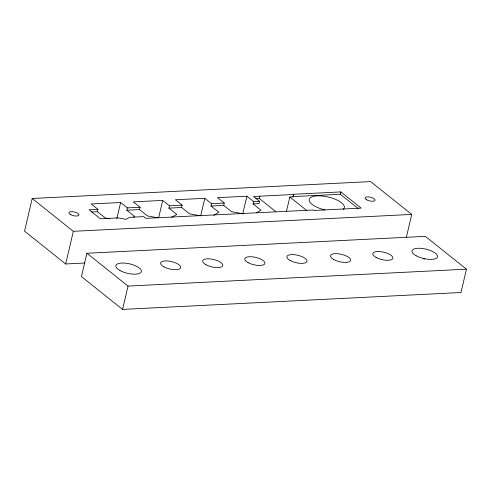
<?xml version="1.0" encoding="UTF-8"?>
<svg xmlns="http://www.w3.org/2000/svg" width="491" height="491" viewBox="0 0 491 491"><rect width="100%" height="100%" fill="white"/><g stroke="black" fill="none" stroke-linecap="round" stroke-linejoin="round"><path stroke-width="0.74" d="M406.339 237.435L411.74 214.42L370.619 181.59L32.21 198.487L24.55 231.144L65.665 263.974L84.808 263.023M65.665 263.974L73.331 231.316L32.21 198.487M86.919 253.252L81.451 276.58L122.566 309.41L460.975 292.513L466.45 269.185L425.335 236.355L86.919 253.252L128.041 286.081L466.45 269.185M109.677 218.796L105.338 218.016L97.421 211.695L97.967 209.362L91.222 203.974L120.62 202.507L127.365 207.889L140.058 207.257L139.512 209.589L147.429 215.917L157.893 217.801M116.852 218.587L120.62 202.507M133.491 217.237L134.737 216.549L126.819 210.228L127.365 207.889M122.566 309.41L128.041 286.081M158.599 217.949L162.711 200.402L133.313 201.875L140.058 207.257M171.562 217.366L176.828 214.444L168.91 208.123L169.456 205.79L162.711 200.402M204.802 198.303L200.684 215.85L189.52 213.812L181.602 207.49L182.149 205.158L175.404 199.769L204.802 198.303L211.547 203.691L224.24 203.053L223.687 205.391L231.611 211.713L243.567 213.873M213.653 215.267L218.918 212.345L211.001 206.024L211.547 203.691M242.775 213.745L246.893 196.204L217.495 197.67L224.24 203.053M256.4 212.799L261.009 210.246L253.092 203.918L253.638 201.586L246.893 196.204M275.819 211.664L259.358 198.524L259.905 196.185M286.413 211.517L289.819 197.001L293.201 196.83L293.747 194.497L253.565 196.504L259.561 201.292L259.009 203.624L253.092 203.918M293.201 196.83L293.477 194.276L340.852 191.913L361.137 208.11L313.761 210.473L313.148 209.988L145.845 218.342L143.697 216.623L129.679 217.323L126.07 219.33L118.165 217.9L100.342 218.79L89.086 209.804L97.967 209.362M358.203 208.54L340.306 194.246L340.852 191.913M292.924 196.615L340.306 194.246M255.836 198.695L259.358 198.524M169.456 205.79L182.149 205.158M253.638 201.586L259.561 201.292M91.498 211.989L97.421 211.695M126.819 210.228L139.512 209.589M168.91 208.123L181.602 207.49M211.001 206.024L223.687 205.391M73.331 231.316L411.74 214.42M289.819 197.001L306.863 210.614M325.024 209.976A18.05 6.678 13.2 0 1 309.447 198.732A18.05 6.678 13.2 0 1 331.793 197.996A18.05 6.678 13.2 0 1 343.105 209.381M423.168 258.696A8.255 3.05 13.2 0 1 424.568 259.045M366.654 199.831A5.155 1.909 13.2 0 0 374.958 200.463A5.155 1.909 13.2 0 0 368.477 196.891A5.155 1.909 13.2 0 0 366.654 199.831M70.544 214.616A5.155 1.909 13.2 0 0 78.848 215.242A5.155 1.909 13.2 0 0 72.367 211.676A5.155 1.909 13.2 0 0 70.544 214.616M290.181 260.531A10.317 3.811 13.2 0 0 306.789 261.789A10.317 3.811 13.2 0 0 293.827 254.651A10.317 3.811 13.2 0 0 290.181 260.531M248.09 262.63A10.317 3.811 13.2 0 0 264.698 263.888A10.317 3.811 13.2 0 0 251.736 256.756A10.317 3.811 13.2 0 0 248.09 262.63M205.999 264.735A10.317 3.811 13.2 0 0 222.613 265.987A10.317 3.811 13.2 0 0 209.645 258.855A10.317 3.811 13.2 0 0 205.999 264.735M163.908 266.834A10.317 3.811 13.2 0 0 180.522 268.092A10.317 3.811 13.2 0 0 167.554 260.954A10.317 3.811 13.2 0 0 163.908 266.834M333.806 259.567A10.317 3.811 13.2 0 0 350.421 260.825A10.317 3.811 13.2 0 0 337.458 253.694A10.317 3.811 13.2 0 0 333.806 259.567M376.112 257.456A10.317 3.811 13.2 0 0 392.72 258.714A10.317 3.811 13.2 0 0 379.758 251.582A10.317 3.811 13.2 0 0 376.112 257.456M416.165 255.78A13.104 4.842 13.2 0 0 437.26 257.376A13.104 4.842 13.2 0 0 420.799 248.317A13.104 4.842 13.2 0 0 416.165 255.78M120.056 270.566A13.104 4.842 13.2 0 0 141.15 272.161A13.104 4.842 13.2 0 0 124.689 263.102A13.104 4.842 13.2 0 0 120.056 270.566"/></g></svg>
